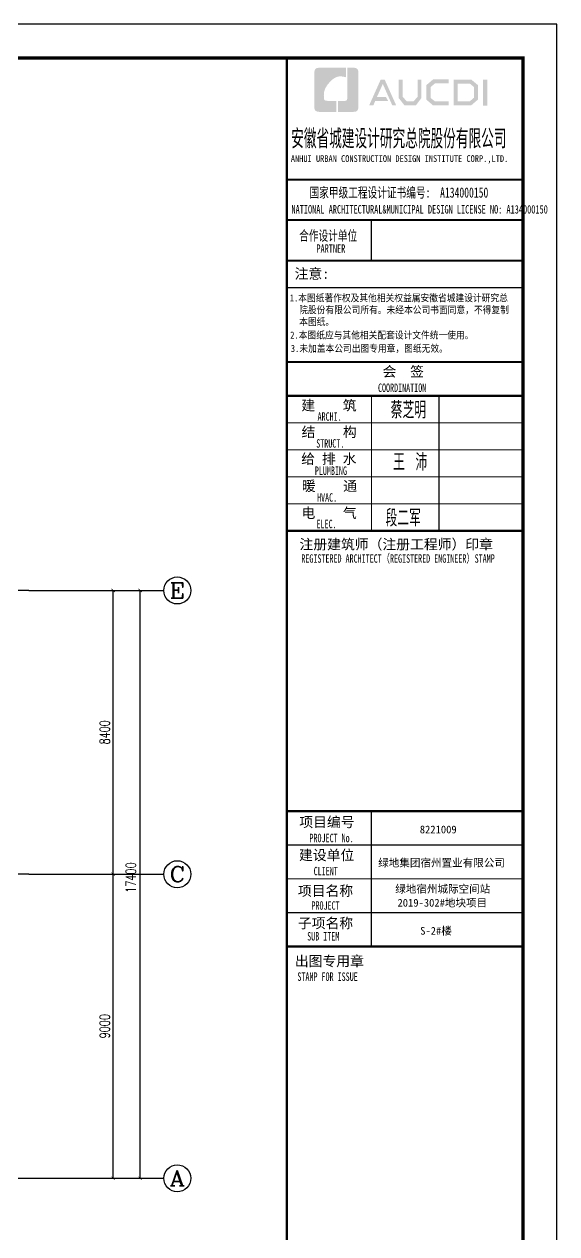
# Model space of a CAD drawing. Extents: x 169490 to 7584583, y -2399407 to 1374371.
# Drawn here: x 1559412 to 1575186, y 819385 to 855191 of the extents above; entities that cross this region are included whole.
import ezdxf
from ezdxf.enums import TextEntityAlignment as Align

# ---------------------------------------------------------------- set-up
doc = ezdxf.new("R2010")
doc.units = 0
doc.header["$LTSCALE"] = 100
doc.linetypes.add('D3轴线点划线', pattern=[18.5, 12, -3, 0.5, -3])
doc.layers.get('0').update_dxf_attribs({"linetype": 'CONTINUOUS'})
doc.layers.get('DEFPOINTS').update_dxf_attribs({"linetype": 'CONTINUOUS'})
for name, color, linetype in [('AXIS', 3, 'CONTINUOUS'), ('AXIS_TEXT', 4, 'CONTINUOUS'), ('C-AXIS(轴号)', 3, 'CONTINUOUS'), ('C-AXIS-T(字)', 7, 'CONTINUOUS'), ('C-DOTE', 8, 'D3轴线点划线'), ('图框', 140, 'CONTINUOUS'), ('图签文字', 147, 'CONTINUOUS')]:
    doc.layers.add(name, color=color, linetype=linetype)
doc.layers.add('图签', color=147, linetype='CONTINUOUS', lineweight=18)
doc.layers.add('砼柱', color=2, linetype='CONTINUOUS', lineweight=35)
doc.styles.add('_TCH_AXIS', font='COMPLEX', dxfattribs={"bigfont": 'GBCBIG'})
doc.styles.add('_TCH_DIM_T3', font='SIMPLEX.shx', dxfattribs={"width": 0.705882, "bigfont": 'GBCBIG.shx'})
doc.styles.add('COMPLEX', font='COMPLEX')
doc.styles.add('HT', font='simhei.ttf')
doc.styles.add('宋体', font='')
doc.styles.add('建筑图签-1', font='simhei.ttf', dxfattribs={"width": 0.7})
doc.styles.add('建筑图签-2', font='TXT.shx', dxfattribs={"width": 0.5, "bigfont": 'HZTXT.shx'})
doc.styles.get('宋体').set_extended_font_data('SimSun')
doc.dimstyles.new('_TCH_ARCH&&100', dxfattribs={"dimtxt": 297.5, "dimasz": 100, "dimexe": 250, "dimexo": 300, "dimgap": 100, "dimtad": 1, "dimdec": 0, "dimzin": 0, "dimdsep": 46, "dimtxsty": '_TCH_DIM_T3', "dimblk": 'ARCHTICK', "dimcen": 0.09, "dimclrt": 7, "dimazin": 2, "dimtfac": 1, "dimtdec": 0, "dimtix": 1, "dimtmove": 2, "dimatfit": 3, "dimfxl": 1, "dimtolj": 1, "dimtzin": 0, "dimarcsym": 0})

# ---------------------------------------------------------------- blocks, each defined once
blk = doc.blocks.new('_ARCHTICK')
at = {"const_width": 0.15}
blk.add_lwpolyline([(-0.5, -0.5), (0.5, 0.5)], dxfattribs=at)
blk = doc.blocks.new('*D1839')
at = {"layer": 'AXIS', "color": 0, "lineweight": -2, "transparency": 16777216}
for p, q in [((1559846, 838429), (1563096, 838429)), ((1562846, 821029), (1562846, 838429)), ((1559846, 821029), (1563096, 821029))]:
    blk.add_line(p, q, dxfattribs=at)
at = {"layer": 'DEFPOINTS', "color": 0, "transparency": 16777216}
for p in [(1559546, 838429), (1562846, 838429), (1559546, 821029)]:
    blk.add_point(p, dxfattribs=at)
at = {"layer": 'AXIS', "color": 0, "lineweight": -2, "transparency": 16777216, "xscale": 100, "yscale": 100, "zscale": 100}
for p, rotation in [((1562846, 838429), 90), ((1562846, 821029), 270)]:
    blk.add_blockref('_ARCHTICK', p, dxfattribs=dict(at, rotation=rotation))
at = {"layer": 'AXIS', "color": 7, "transparency": 16777216, "insert": (1562571, 829929), "char_height": 297.5, "attachment_point": 5, "rotation": 90, "style": '_TCH_DIM_T3'}
blk.add_mtext('\\A1;17400', dxfattribs=at)
blk = doc.blocks.new('*D1840')
at = {"layer": 'AXIS', "color": 0, "lineweight": -2, "transparency": 16777216}
for p, q in [((1559846, 838429), (1562296, 838429)), ((1562046, 830029), (1562046, 838429)), ((1559846, 830029), (1562296, 830029))]:
    blk.add_line(p, q, dxfattribs=at)
at = {"layer": 'DEFPOINTS', "color": 0, "transparency": 16777216}
for p in [(1559546, 838429), (1562046, 838429), (1559546, 830029)]:
    blk.add_point(p, dxfattribs=at)
at = {"layer": 'AXIS', "color": 0, "lineweight": -2, "transparency": 16777216, "xscale": 100, "yscale": 100, "zscale": 100}
for p, rotation in [((1562046, 838429), 90), ((1562046, 830029), 270)]:
    blk.add_blockref('_ARCHTICK', p, dxfattribs=dict(at, rotation=rotation))
at = {"layer": 'AXIS', "color": 7, "transparency": 16777216, "insert": (1561797, 834229), "char_height": 297.5, "attachment_point": 5, "rotation": 90, "style": '_TCH_DIM_T3'}
blk.add_mtext('\\A1;8400', dxfattribs=at)
blk = doc.blocks.new('*D1841')
at = {"layer": 'AXIS', "color": 0, "lineweight": -2, "transparency": 16777216}
for p, q in [((1559846, 830029), (1562296, 830029)), ((1562046, 821029), (1562046, 830029)), ((1559846, 821029), (1562296, 821029))]:
    blk.add_line(p, q, dxfattribs=at)
at = {"layer": 'DEFPOINTS', "color": 0, "transparency": 16777216}
for p in [(1559546, 830029), (1562046, 830029), (1559546, 821029)]:
    blk.add_point(p, dxfattribs=at)
at = {"layer": 'AXIS', "color": 0, "lineweight": -2, "transparency": 16777216, "xscale": 100, "yscale": 100, "zscale": 100}
for p, rotation in [((1562046, 830029), 90), ((1562046, 821029), 270)]:
    blk.add_blockref('_ARCHTICK', p, dxfattribs=dict(at, rotation=rotation))
at = {"layer": 'AXIS', "color": 7, "transparency": 16777216, "insert": (1561797, 825529), "char_height": 297.5, "attachment_point": 5, "rotation": 90, "style": '_TCH_DIM_T3'}
blk.add_mtext('\\A1;9000', dxfattribs=at)
blk = doc.blocks.new('_AXISO')
blk.add_circle((0, 0), 0.5)
at = {"layer": 'AXIS_TEXT', "style": 'COMPLEX', "width": 1.041667}
blk.add_attdef('A', text='', height=0.56, dxfattribs=at).set_placement((-0.25, -0.28), (0.25, -0.28), align=Align.FIT)
blk = doc.blocks.new('院标1')
h = blk.add_hatch(color=150)
h.dxf.hatch_style = 1
h.set_gradient(color1=(33, 113, 253), color2=(33, 113, 253), tint=1, name='INVCURVED')
edge = h.paths.add_edge_path()
edge.add_spline(control_points=[(116373, 648379), (116379, 648379), (116382, 648379), (116391, 648379), (116391, 648379), (116391, 648379), (116616, 648379), (116616, 648379), (116616, 648379), (116616, 648379), (116616, 648054), (116616, 648054), (116616, 648054), (116616, 648054), (116108, 648054), (116108, 648054), (116108, 648054), (116028, 648054), (115963, 648111), (115963, 648199), (115963, 648199), (115963, 648199), (115963, 649215), (115963, 649215), (115963, 649215), (115963, 649295), (116018, 649360), (116108, 649360), (116108, 649360), (116108, 649360), (116897, 649360), (116897, 649360), (116897, 649360), (116897, 649360), (116897, 649080), (116897, 649080), (116897, 649080), (116897, 649080), (116566, 649140), (116356, 648859), (116356, 648859), (116245, 648719), (116240, 648545), (116247, 648466), (116247, 648466), (116254, 648386), (116247, 648466), (116247, 648466), (116247, 648466), (116247, 648466), (116258, 648374), (116373, 648379)], knot_values=[0, 0, 0, 0, 0.071429, 0.071429, 0.071429, 0.107143, 0.142857, 0.142857, 0.142857, 0.178571, 0.214286, 0.214286, 0.214286, 0.25, 0.285714, 0.285714, 0.285714, 0.321429, 0.357143, 0.357143, 0.357143, 0.392857, 0.428571, 0.428571, 0.428571, 0.464286, 0.5, 0.5, 0.5, 0.535714, 0.571429, 0.571429, 0.571429, 0.607143, 0.642857, 0.642857, 0.642857, 0.678571, 0.714286, 0.714286, 0.714286, 0.75, 0.785714, 0.785714, 0.785714, 0.821429, 0.857143, 0.857143, 0.857143, 0.928571, 1, 1, 1, 1], degree=3, periodic=0)
h = blk.add_hatch(color=150)
h.dxf.hatch_style = 1
h.set_gradient(color1=(33, 113, 253), color2=(33, 113, 253), tint=1, name='INVCURVED')
edge = h.paths.add_edge_path()
edge.add_spline(control_points=[(117268, 649215), (117268, 649215), (117268, 648199), (117268, 648199), (117268, 648199), (117268, 648114), (117212, 648054), (117123, 648054), (117123, 648054), (117123, 648054), (116663, 648054), (116663, 648054), (116663, 648054), (116663, 648054), (116663, 648379), (116663, 648379), (116663, 648379), (116663, 648379), (116865, 648379), (116865, 648379), (116865, 648379), (116907, 648379), (116941, 648413), (116941, 648455), (116941, 648455), (116941, 648455), (116941, 649360), (116941, 649360), (116941, 649360), (116941, 649360), (117123, 649360), (117123, 649360), (117123, 649360), (117204, 649360), (117268, 649306), (117268, 649215)], knot_values=[0, 0, 0, 0, 0.1, 0.1, 0.1, 0.15, 0.2, 0.2, 0.2, 0.25, 0.3, 0.3, 0.3, 0.35, 0.4, 0.4, 0.4, 0.45, 0.5, 0.5, 0.5, 0.55, 0.6, 0.6, 0.6, 0.65, 0.7, 0.7, 0.7, 0.75, 0.8, 0.8, 0.8, 0.9, 1, 1, 1, 1], degree=3, periodic=0)

msp = doc.modelspace()

# ---------------------------------------------------------------- hatches: boundary and pattern name
at = {"layer": '图框'}
h = msp.add_hatch(color=256, dxfattribs=at)
h.paths.add_polyline_path([(1572999.5, 853549.9), (1573125.2, 853549.9), (1573125.2, 852779.7), (1572999.5, 852779.7)])
h.paths.add_polyline_path([(1572246.8, 853433.3), (1572246.8, 852907.3), (1572607.4, 852907.3), (1572731.6, 853014), (1572731.6, 853332.6), (1572611.1, 853433.3)], flags=16)
h.paths.add_polyline_path([(1572128.7, 853551.4), (1572128.7, 852789.2), (1572651.1, 852789.2), (1572849.6, 852959.7), (1572849.6, 853387.8), (1572654, 853551.4)])
h.paths.add_polyline_path([(1571985.9, 853555), (1571985.9, 853439.7), (1571578.8, 853439.7), (1571446, 853328.8), (1571446, 853009), (1571578.8, 852906.7), (1571988.1, 852906.7), (1571988.1, 852784.9), (1571524.3, 852784.9), (1571321.9, 852958.9), (1571321.9, 853387.5), (1571520, 853555)])
h.paths.add_polyline_path([(1570502.9, 853553.2), (1570623.5, 853553.2), (1570623.5, 853042.6), (1570737.6, 852911.1), (1570948.1, 852911.1), (1571062.2, 853042.6), (1571062.2, 853553.2), (1571176.2, 853553.2), (1571176.2, 853005.3), (1571011.7, 852788.4), (1570674, 852788.4), (1570502.9, 853007.5)])
h.paths.add_polyline_path([(1569971.1, 853551.9), (1570088.1, 853551.9), (1570430, 852787.6), (1570314.4, 852787.6), (1570032.9, 853421.7), (1569857.8, 853033.4), (1570129.4, 853033.4), (1570189.9, 852918.3), (1569809, 852918.3), (1569750.3, 852785.5), (1569627.3, 852785.5)])

# ---------------------------------------------------------------- linework, layer by layer
at = {"layer": 'C-AXIS(轴号)'}
for p, q in [((1559546, 838428.9), (1563546, 838428.9)), ((1559546, 830028.9), (1563546, 830028.9)), ((1559546, 821028.9), (1563546, 821028.9))]:
    msp.add_line(p, q, dxfattribs=at)
at = {"layer": 'C-DOTE'}
for p, q in [((1559546, 838428.9), (1501130.7, 838428.9)), ((1559546, 830028.9), (1501130.7, 830028.9)), ((1501130.7, 821028.9), (1559546, 821028.9))]:
    msp.add_line(p, q, dxfattribs=at)
at = {"layer": '图框'}
for p, q in [((1567191.1, 850591.8), (1574191.1, 850591.8)), ((1567191.1, 850591.8), (1574191.1, 850591.8)), ((1567191.1, 849391.8), (1574191.1, 849391.8))]:
    msp.add_line(p, q, dxfattribs=at)
msp.add_lwpolyline([(1491086.2, 795791.4), (1575186.2, 795791.4), (1575186.2, 855191.4), (1491086.2, 855191.4)], close=True, dxfattribs=at)
at = {"layer": '图框', "const_width": 100}
msp.add_lwpolyline([(1493586.2, 796791.4), (1574186.2, 796791.4), (1574186.2, 854191.4), (1493586.2, 854191.4)], close=True, dxfattribs=at)
at = {"layer": '图框'}
for points, const_width in [([(1567191.1, 796791.4), (1567191.1, 854191.4)], 70), ([(1567191.1, 850591.8), (1574191.1, 850591.8)], 60), ([(1567191.1, 849391.8), (1574191.1, 849391.8)], 60), ([(1567191.1, 849391.8), (1574191.1, 849391.8)], 60), ([(1569691.1, 849391.8), (1569691.1, 848191.8)], 35), ([(1567191.1, 848191.8), (1574191.1, 848191.8)], 60), ([(1567191.1, 848191.8), (1574191.1, 848191.8)], 60), ([(1567191.1, 847390.9), (1574191.1, 847390.9)], 35), ([(1567199.6, 845191.8), (1574199.6, 845191.8)], 60), ([(1567199.6, 844191.8), (1574199.6, 844191.8)], 70), ([(1567199.6, 844191.8), (1574199.6, 844191.8)], 70), ([(1569699.6, 844191.8), (1569699.6, 840191.8)], 35), ([(1571699.6, 844191.8), (1571699.6, 840191.8)], 35), ([(1567199.6, 843391.8), (1574199.6, 843391.8)], 35), ([(1567199.6, 842591.8), (1574199.6, 842591.8)], 35), ([(1567199.6, 841791.8), (1574199.6, 841791.8)], 35), ([(1567199.6, 840991.8), (1574199.6, 840991.8)], 35), ([(1567199.6, 840191.8), (1574199.6, 840191.8)], 70), ([(1567191.1, 831891.8), (1574191.1, 831891.8)], 70), ([(1567191.1, 831891.8), (1574191.1, 831891.8)], 70), ([(1569691.1, 827891.8), (1569691.1, 831891.8)], 35), ([(1567191.1, 830891.8), (1574191.1, 830891.8)], 35), ([(1567191.1, 829891.8), (1574191.1, 829891.8)], 35), ([(1567191.1, 828891.8), (1574191.1, 828891.8)], 35), ([(1574191.1, 827891.8), (1567191.1, 827891.8)], 70)]:
    msp.add_lwpolyline(points, dxfattribs=dict(at, const_width=const_width))
at = {"layer": '砼柱', "ltscale": 10}
msp.add_lwpolyline([(1493586.2, 854191.4), (1567191.1, 854191.4), (1567191.1, 796791.4), (1493586.2, 796791.4)], close=True, dxfattribs=at)

# ---------------------------------------------------------------- block references
msp.add_blockref('院标1', (1452042.3, 204542.3))
at = {"layer": 'C-AXIS(轴号)'}
ref = msp.add_blockref('_AXISO', (1563946, 838428.9), dxfattribs=dict(at, xscale=800, yscale=800, zscale=800))
ref.add_attrib('A', 'E', dxfattribs={"layer": 'C-AXIS-T(字)', "height": 452.5, "style": '_TCH_AXIS', "width": 1.3125}).set_placement((1563719.8, 838202.6), (1564172.3, 838202.6), align=Align.FIT)
ref = msp.add_blockref('_AXISO', (1563946, 830028.9), dxfattribs=dict(at, xscale=800, yscale=800, zscale=800))
ref.add_attrib('A', 'C', dxfattribs={"layer": 'C-AXIS-T(字)', "height": 452.5, "style": '_TCH_AXIS', "width": 1.4}).set_placement((1563719.8, 829802.6), (1564172.3, 829802.6), align=Align.FIT)
ref = msp.add_blockref('_AXISO', (1563946, 821028.9), dxfattribs=dict(at, xscale=800, yscale=800, zscale=800))
ref.add_attrib('A', 'A', dxfattribs={"layer": 'C-AXIS-T(字)', "height": 452.5, "style": '_TCH_AXIS', "width": 1.166667}).set_placement((1563719.8, 820802.6), (1564172.3, 820802.6), align=Align.FIT)

# ---------------------------------------------------------------- texts
at = {"layer": '图框'}
for s, height, style, width, p in [('ANHUI URBAN CONSTRUCTION DESIGN INSTITUTE CORP.,LTD.', 200, '建筑图签-1', 0.91, (1567309.6, 851113.6)), ('NATIONAL ARCHITECTURAL&MUNICIPAL DESIGN LICENSE NO: A134000150', 250, '建筑图签-1', 0.6, (1567327.9, 849586.1)), ('PARTNER', 250, '建筑图签-1', 0.6, (1568065.9, 848425.1)), ('1.本图纸著作权及其他相关权益属安徽省城建设计研究总', 210, 'HT', 0.88, (1567276.8, 846984.8)), ('院股份有限公司所有。未经本公司书面同意，不得复制', 210, 'HT', 0.88, (1567556.2, 846630.4)), ('本图纸。', 210, 'HT', 0.88, (1567556.2, 846280.4)), (' 2.本图纸应与其他相关配套设计文件统一使用。 ', 210, 'HT', 0.88, (1567166, 845883.7)), ('3.未加盖本公司出图专用章，图纸无效。', 210, 'HT', 0.88, (1567309, 845489)), ('COORDINATION', 250, '建筑图签-1', 0.7, (1569890.8, 844304.6)), ('ARCHI.', 250, '建筑图签-1', 0.7, (1568100.6, 843453.2)), ('STRUCT.', 250, '建筑图签-1', 0.7, (1568060.9, 842656.3)), ('PLUMBING', 250, '建筑图签-1', 0.7, (1568020.3, 841849.9)), ('HVAC.', 250, '建筑图签-1', 0.7, (1568084.9, 841056.7)), ('ELEC.', 250, '建筑图签-1', 0.7, (1568069.6, 840271.9)), ('REGISTERED ARCHITECT（REGISTERED ENGINEER）STAMP', 250, '建筑图签-1', 0.7, (1567619.9, 839250.1)), ('PROJECT No.', 250, '建筑图签-1', 0.7, (1567860.8, 830976.6, -1799)), ('CLIENT', 250, '建筑图签-1', 0.7, (1567984.9, 829997.4)), ('PROJECT', 250, '建筑图签-1', 0.7, (1567920, 828978.2)), ('SUB ITEM', 250, '建筑图签-1', 0.7, (1567793.5, 828067.1)), ('STAMP FOR ISSUE', 250, '建筑图签-1', 0.7, (1567503.8, 826872.8))]:
    msp.add_text(s, height=height, dxfattribs=dict(at, style=style, width=width)).set_placement(p)
at = {"layer": '图签', "color": 2, "style": '宋体'}
for s, height, p in [('8221009', 229.34, (1571128.5, 831239.3)), ('绿地集团宿州置业有限公司', 229.345, (1569896.3, 830253.5)), ('绿地宿州城际空间站', 229.34, (1570401, 829479.1)), ('2019-302#地块项目', 229.345, (1570468.2, 829070)), ('S-2#楼', 229.34, (1571140.3, 828239.3))]:
    msp.add_text(s, height=height, dxfattribs=at).set_placement(p)
at = {"layer": '图签文字', "color": 7, "style": '建筑图签-1'}
for s, height, width, p in [('安徽省城建设计研究总院股份有限公司', 500, 0.55, (1567319.2, 851568.5)), ('国家甲级工程设计证书编号:  A134000150', 300, 0.7, (1567863.3, 850058.8)), ('合作设计单位', 300, 0.7, (1567556, 848781.7))]:
    msp.add_text(s, height=height, dxfattribs=dict(at, width=width)).set_placement(p)
for s, p in [('注意:', (1567422.5, 847654.7)), ('会  签', (1570025.7, 844759)), ('建    筑', (1567620.8, 843758.2)), ('结    构', (1567625.4, 842970.7)), ('给 排 水', (1567616.2, 842176.8)), ('暖    通', (1567634.4, 841373.7)), ('电    气', (1567624.6, 840573.5)), ('注册建筑师（注册工程师）印章', (1567566.6, 839645.2)), ('项目编号', (1567559.1, 831423.9)), ('建设单位', (1567551.3, 830446.5)), ('项目名称', (1567517.7, 829388.5)), ('子项名称', (1567517.7, 828431.8)), ('出图专用章', (1567427, 827309.5))]:
    msp.add_text(s, height=300, dxfattribs=at).set_placement(p)
at = {"layer": '图签文字', "color": 1, "style": '建筑图签-2', "width": 0.7}
for s, p in [('蔡芝明', (1570265.7, 843519.5)), ('王 沛', (1570336.7, 841978.6)), ('段二军', (1570111.8, 840323))]:
    msp.add_text(s, height=500, dxfattribs=at).set_placement(p)

# ---------------------------------------------------------------- dimensions: what is measured, and where the dimension line sits
at = {"layer": 'AXIS'}
dim = msp.add_linear_dim(base=(1562846, 838428.9), p1=(1559546, 821028.9), p2=(1559546, 838428.9), angle=90, dimstyle='_TCH_ARCH&&100', dxfattribs=at)
dim.commit()
dim.dimension.update_dxf_attribs({"geometry": '*D1839', "text_midpoint": (1562571, 829928.9), "dimtype": 161})
for p1, p2, picture, middle in [((1559546, 830028.9), (1559546, 838428.9), '*D1840', (1561797.3, 834228.9)), ((1559546, 821028.9), (1559546, 830028.9), '*D1841', (1561797.3, 825528.9))]:
    dim = msp.add_aligned_dim(p1=p1, p2=p2, distance=-2500, dimstyle='_TCH_ARCH&&100', dxfattribs=at)
    dim.commit()
    dim.dimension.update_dxf_attribs({"geometry": picture, "text_midpoint": middle})

doc.saveas('drawing.dxf')
